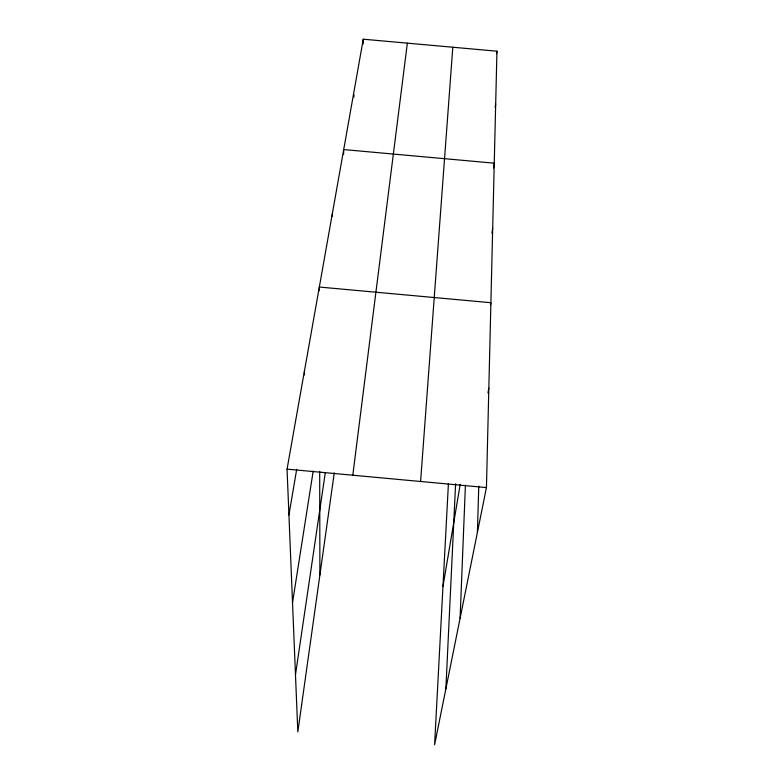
<?xml version="1.0" encoding="UTF-8"?>
<svg xmlns="http://www.w3.org/2000/svg" width="784" height="784" viewBox="0 0 784 784"><rect width="100%" height="100%" fill="white"/><g stroke="black" fill="none" stroke-linecap="round" stroke-linejoin="round"><path stroke-width="1.18" d="M332.289 216.257L332.318 213.816M343.608 154.409L343.706 149.568L494.253 163.18L493.528 167.972M448.428 483.444L434.591 744.8L486.443 487.589L496.948 51.195L363.266 39.2L287.052 469.136L297.822 731.913L334.258 472.879M353.907 97.108L353.966 94.707M477.387 532.483L478.779 486.168M363.11 44.061L363.266 39.2M460.081 618.331L465.412 485.188M445.861 688.891L455.602 483.767M420.587 481.494L452.809 47.236M352.8 475.222L407.357 43.159M496.605 53.606L496.948 51.195M495.165 107.428L495.674 103.86M295.48 674.779L325.262 472.919M292.52 602.68L313.179 471.106M491.921 233.201L492.685 228.389M442.98 586.383L460.218 484.316M490.49 305.103L490.892 302.712L319.333 287.042L319.343 290.678M288.933 514.99L296.695 469.312M487.962 393.009L488.834 388.207M287.052 469.136L486.443 487.589M304.408 371.263L304.476 374.919M319.696 471.321L319.901 574.917"/></g></svg>
